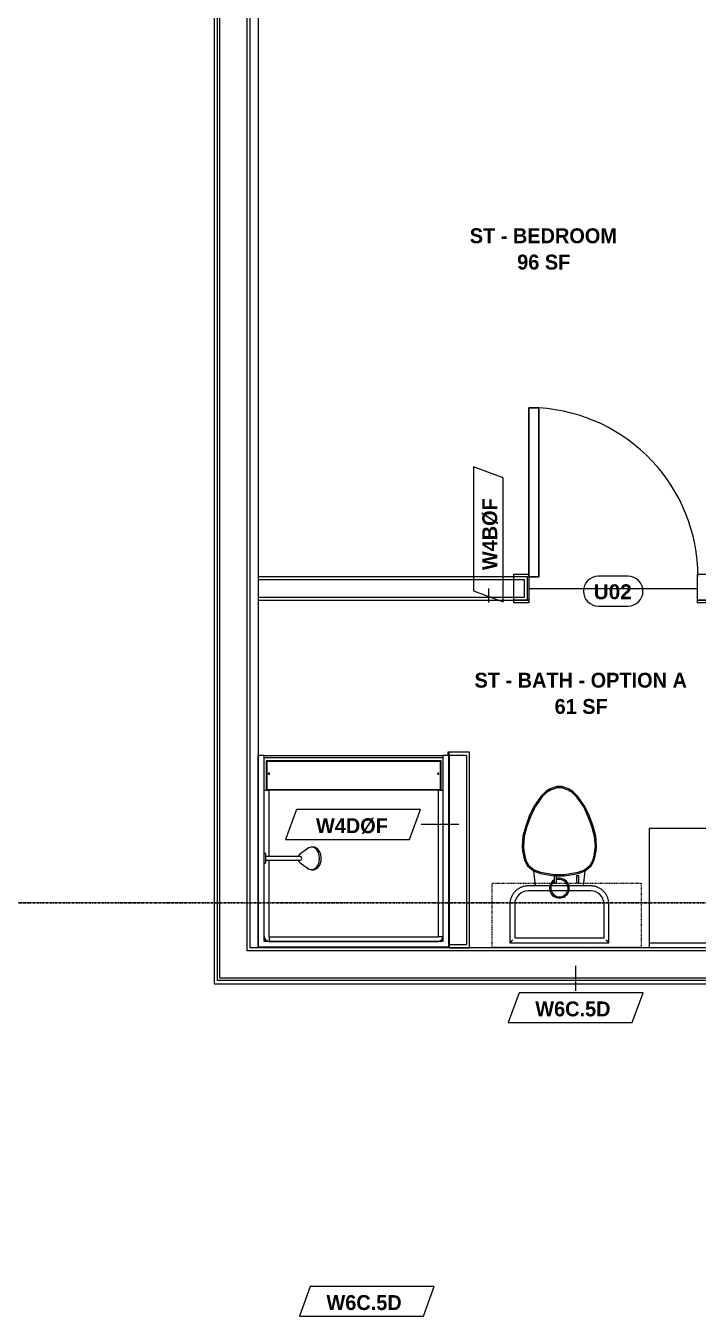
# Model space of a CAD drawing. Header units: inches. Extents: x -4058 to -1781, y 9814 to 12264.
# Drawn here: x -3448.3 to -3312.8, y 10383.9 to 10643.9 of the extents above; entities that cross this region are included whole.
import ezdxf

# ---------------------------------------------------------------- set-up
doc = ezdxf.new("R2010")
doc.units = ezdxf.units.IN
doc.header["$MEASUREMENT"] = 0
doc.linetypes.add('Dash', pattern=[0.25, 0.125, -0.125])
doc.linetypes.add('Grid Line 1_2_', pattern=[0.875, 0.5, -0.125, 0.125, -0.125])
for name, color, linetype, lineweight in [('0-1', 7, 'Continuous', 5), ('A-AREA-IDEN', 2, 'Continuous', 9), ('A-DOOR-3', 31, 'Continuous', 9), ('A-DOOR-4', 31, 'Continuous', 30), ('A-DOOR-IDEN', 31, 'Continuous', 9), ('A-FLOR-2', 192, 'Continuous', 9), ('A-WALL', 113, 'Continuous', 18), ('A-WALL-2', 250, 'Continuous', 18), ('A-WALL-3', 113, 'Continuous', 9), ('A-WALL-IDEN', 211, 'Continuous', 9), ('I-WALL-1', 7, 'Continuous', 9), ('P-SANR-FIXT', 6, 'Continuous', 9), ('Q-CASE', 31, 'Continuous', 9), ('Q-CASE-2', 31, 'Dash', 9), ('S-GRID-1', 1, 'Grid Line 1_2_', 30)]:
    doc.layers.add(name, color=color, linetype=linetype, lineweight=lineweight)
doc.styles.add('Arial_B', font='arialbd.ttf', dxfattribs={"height": 3})
doc.styles.add('Century Gothic_B', font='GOTHICB.TTF', dxfattribs={"height": 3})

# ---------------------------------------------------------------- blocks, each defined once
blk = doc.blocks.new('CTR - 1st Phase - Common Walls_rvt-1-UNITS PLANS - 3RD FLOOR')
at = {"layer": 'A-WALL-2'}
for p, q in [((-3409.67, 10451.54), (-3409.67, 10843.41)), ((-3409.17, 10452.04), (-3409.17, 10843.41)), ((-3403.67, 10457.54), (-3403.67, 10843.41)), ((-3403.05, 10457.54), (-3403.67, 10457.54)), ((-3274.3, 10457.54), (-3403.05, 10457.54)), ((-3409.17, 10451.54), (-3409.67, 10451.54)), ((-3403.67, 10452.04), (-3409.17, 10452.04)), ((-3403.05, 10451.54), (-3409.17, 10451.54)), ((-3403.05, 10452.04), (-3403.67, 10452.04)), ((-3274.3, 10452.04), (-3403.05, 10452.04)), ((-3274.3, 10451.54), (-3403.05, 10451.54))]:
    blk.add_line(p, q, dxfattribs=at)
at = {"layer": 'I-WALL-1'}
for p, q in [((-3410.3, 10843.41), (-3410.3, 10450.91)), ((-3403.05, 10458.16), (-3403.05, 10843.41)), ((-3401.49, 10458.16), (-3403.05, 10458.16)), ((-3322.67, 10458.16), (-3362.99, 10458.16)), ((-3410.3, 10450.91), (-3409.67, 10450.91)), ((-3409.67, 10450.91), (-3403.05, 10450.91)), ((-3403.05, 10450.91), (-3274.3, 10450.91))]:
    blk.add_line(p, q, dxfattribs=at)
blk = doc.blocks.new('CTR - 1st Phase - Structure_rvt-1-UNITS PLANS - 3RD FLOOR')
at = {"layer": 'S-GRID-1'}
blk.add_line((-1781.27, 10467.19), (-4041.78, 10467.19), dxfattribs=at)
blk = doc.blocks.new('SWING - SINGLE - FLUSH - SWING - FLUSH - 2-10 x 6-8 - PRIVACY-4346070-UNITS PLANS - 3RD FLOOR')
at = {"layer": 'A-DOOR-3'}
for p, q in [((-20, 2.37), (-20, 2.87)), ((-20, 2.87), (-17, 2.87)), ((-17, 2.87), (-17, 2.37)), ((17, 2.37), (17, 2.87)), ((17, 2.87), (20, 2.87)), ((20, 2.87), (20, 2.37)), ((-20, 2.37), (-17, 2.37)), ((-20, -2.88), (-20, 2.37)), ((-17, 2.37), (-20, 2.37)), ((-17, 2.37), (-17, -2.88)), ((17, 2.37), (20, 2.37)), ((17, -2.88), (17, 2.37)), ((20, 2.37), (17, 2.37)), ((20, 2.37), (20, -2.88)), ((-17, -2.88), (-20, -2.88)), ((20, -2.88), (17, -2.88))]:
    blk.add_line(p, q, dxfattribs=at)
blk.add_arc((17, -2.38), 34.07, 180, 266.6343, dxfattribs=at)
at = {"layer": 'A-DOOR-4'}
for p, q in [((15, -2.38), (15, -36.38)), ((17, -2.38), (15, -2.38)), ((17, -2.38), (17, -36.38)), ((17, -36.38), (15, -36.38))]:
    blk.add_line(p, q, dxfattribs=at)
blk = doc.blocks.new('Toilet-Domestic-3D - Toilet-Domestic-3D-1352612-UNITS PLANS - 3RD FLOOR')
at = {"layer": 'P-SANR-FIXT'}
for p, q in [((-9.98, 19.48), (-9.98, 11.75)), ((9.98, 19.48), (-9.98, 19.48)), ((-9.86, 19.36), (-9.98, 19.48)), ((9, 18.5), (-9, 18.5)), ((-9, 18.5), (-9, 11.75)), ((-9, 18.5), (-9, 11.75)), ((9, 18.5), (-9, 18.5)), ((9, 11.75), (9, 18.5)), ((9, 11.75), (9, 18.5)), ((9.98, 19.48), (9.86, 19.36)), ((9.98, 11.75), (9.98, 19.48)), ((-6.25, 9), (6.25, 9)), ((-6.25, 9), (6.25, 9)), ((-6.25, 8.02), (6.25, 8.02)), ((-4.86, 8.02), (-5.21, 5)), ((5.21, 5), (4.86, 8.02)), ((-3.84, 5.5), (-5.21, 5)), ((-3.77, 5.26), (-5.08, 4.78)), ((-1, 6), (-3.84, 5.5)), ((-3.84, 5.5), (-3.77, 5.26)), ((-0.98, 5.75), (-3.77, 5.26)), ((-1, 6), (-0.98, 5.75)), ((0.56, 6), (-1, 6)), ((0.98, 5.75), (-0.98, 5.75)), ((1, 5.98), (0.98, 5.75)), ((3.77, 5.26), (0.98, 5.75)), ((3.84, 5.5), (1.05, 5.99)), ((3.84, 5.5), (3.77, 5.26)), ((5.08, 4.78), (3.77, 5.26)), ((5.21, 5), (3.84, 5.5)), ((-6.97, 3), (-7.24, 2)), ((-6.73, 2.9), (-6.99, 1.95)), ((-6.4, 4), (-6.97, 3)), ((-6.97, 3), (-6.73, 2.9)), ((-6.21, 3.84), (-6.73, 2.9)), ((-5.21, 5), (-6.4, 4)), ((-6.21, 3.84), (-6.4, 4)), ((-5.08, 4.78), (-6.21, 3.84)), ((-5.21, 5), (-5.08, 4.78)), ((5.21, 5), (5.08, 4.78)), ((6.21, 3.84), (5.08, 4.78)), ((6.4, 4), (5.21, 5)), ((6.4, 4), (6.21, 3.84)), ((6.73, 2.9), (6.21, 3.84)), ((6.97, 3), (6.4, 4)), ((6.97, 3), (6.73, 2.9)), ((6.99, 1.95), (6.73, 2.9)), ((7.24, 2), (6.97, 3)), ((-7.41, 1), (-7.5, 0)), ((-7.24, 2), (-7.41, 1)), ((-7.41, 1), (-7.16, 0.96)), ((-7.16, 0.96), (-7.25, 0)), ((-7.24, 2), (-6.99, 1.95)), ((-6.99, 1.95), (-7.16, 0.96)), ((7.24, 2), (6.99, 1.95)), ((7.16, 0.96), (6.99, 1.95)), ((7.41, 1), (7.16, 0.96)), ((7.25, 0), (7.16, 0.96)), ((7.41, 1), (7.24, 2)), ((7.5, 0), (7.25, 0)), ((7.5, 0), (7.41, 1)), ((-7.5, 0), (-7.25, 0)), ((-7.5, 0), (-7.33, -1.99)), ((-7.33, -1.99), (-7.08, -1.95)), ((-7.33, -1.99), (-6.79, -4)), ((-7.25, 0), (-7.08, -1.95)), ((-7.08, -1.95), (-6.55, -3.92)), ((6.55, -3.92), (7.08, -1.95)), ((6.79, -4), (7.33, -1.99)), ((7.08, -1.95), (7.25, 0)), ((7.33, -1.99), (7.08, -1.95)), ((7.33, -1.99), (7.5, 0)), ((-6.79, -4), (-6.55, -3.92)), ((-6.79, -4), (-6.06, -6)), ((-6.55, -3.92), (-5.83, -5.9)), ((5.83, -5.9), (6.55, -3.92)), ((6.06, -6), (6.79, -4)), ((6.79, -4), (6.55, -3.92)), ((-6.06, -6), (-5.83, -5.9)), ((-6.06, -6), (-5.13, -8)), ((-5.83, -5.9), (-4.91, -7.88)), ((4.91, -7.88), (5.83, -5.9)), ((5.13, -8), (6.06, -6)), ((6.06, -6), (5.83, -5.9)), ((-5.13, -8), (-4.91, -7.88)), ((-5.13, -8), (-3.74, -10)), ((-4.91, -7.88), (-3.55, -9.84)), ((-3.74, -10), (-3.55, -9.84)), ((-3.74, -10), (-2.74, -11)), ((-3.55, -9.84), (-2.59, -10.8)), ((2.59, -10.8), (3.55, -9.84)), ((2.74, -11), (3.74, -10)), ((3.55, -9.84), (4.91, -7.88)), ((3.74, -10), (3.55, -9.84)), ((3.74, -10), (5.13, -8)), ((5.13, -8), (4.91, -7.88)), ((-2.74, -11), (-2.59, -10.8)), ((-2.74, -11), (-1.87, -11.5)), ((-2.59, -10.8), (-1.77, -11.27)), ((-1.87, -11.5), (-1.77, -11.27)), ((-1.87, -11.5), (-0.5, -12)), ((-1.77, -11.27), (-0.46, -11.75)), ((-0.5, -12), (-0.46, -11.75)), ((-0.5, -12), (0.5, -12)), ((-0.46, -11.75), (0.46, -11.75)), ((0.46, -11.75), (1.77, -11.27)), ((0.5, -12), (0.46, -11.75)), ((0.5, -12), (1.87, -11.5)), ((1.77, -11.27), (2.59, -10.8)), ((1.87, -11.5), (1.77, -11.27)), ((1.87, -11.5), (2.74, -11)), ((2.74, -11), (2.59, -10.8))]:
    blk.add_line(p, q, dxfattribs=at)
at = {"layer": 'P-SANR-FIXT', "flags": 128}
for points in [[(-9.98, 11.75), (-9.97, 11.6), (-9.97, 11.45), (-9.95, 11.3), (-9.93, 11.16), (-9.9, 11.01), (-9.87, 10.86), (-9.83, 10.72), (-9.79, 10.58), (-9.74, 10.44), (-9.68, 10.3), (-9.62, 10.16), (-9.56, 10.03), (-9.48, 9.9), (-9.41, 9.77), (-9.33, 9.65), (-9.24, 9.52), (-9.15, 9.41), (-9.05, 9.29), (-8.95, 9.18), (-8.85, 9.08), (-8.74, 8.97), (-8.62, 8.88), (-8.51, 8.78), (-8.39, 8.7), (-8.26, 8.61), (-8.14, 8.54), (-8.01, 8.46), (-7.87, 8.4), (-7.74, 8.33), (-7.6, 8.28), (-7.46, 8.22), (-7.32, 8.18), (-7.17, 8.14), (-7.03, 8.11), (-6.88, 8.08), (-6.74, 8.05), (-6.59, 8.04), (-6.44, 8.03), (-6.29, 8.02), (-6.25, 8.02)], [(6.25, 8.02), (6.4, 8.03), (6.55, 8.03), (6.7, 8.05), (6.84, 8.07), (6.99, 8.1), (7.14, 8.13), (7.28, 8.17), (7.42, 8.21), (7.56, 8.26), (7.7, 8.32), (7.84, 8.38), (7.97, 8.44), (8.1, 8.52), (8.23, 8.59), (8.35, 8.67), (8.48, 8.76), (8.59, 8.85), (8.71, 8.95), (8.82, 9.05), (8.92, 9.15), (9.03, 9.26), (9.12, 9.38), (9.22, 9.49), (9.3, 9.61), (9.39, 9.74), (9.46, 9.86), (9.54, 9.99), (9.6, 10.13), (9.67, 10.26), (9.72, 10.4), (9.78, 10.54), (9.82, 10.68), (9.86, 10.83), (9.89, 10.97), (9.92, 11.12), (9.95, 11.26), (9.96, 11.41), (9.97, 11.56), (9.98, 11.71), (9.98, 11.75)]]:
    blk.add_lwpolyline(points, dxfattribs=at)
at = {"layer": 'P-SANR-FIXT'}
for centre, radius, start, end in [((-6.25, 11.75), 2.75, 180, 270), ((-6.25, 11.75), 2.75, 180, 270), ((0, 8.48), 2, 360, 286.863), ((6.25, 11.75), 2.75, 270, 360), ((6.25, 11.75), 2.75, 270, 360), ((0, 8.48), 1.75, 360, 289.017), ((0, 8.48), 2, 302.0714, 360), ((0, 8.48), 1.75, 308.7554, 360)]:
    blk.add_arc(centre, radius, start, end, dxfattribs=at)
for points in [[(-9.98, 19.48), (-9.98, 19.48), (-9.98, 19.48), (-9.98, 19.48)], [(9.98, 19.48), (9.98, 19.48), (9.98, 19.48), (9.98, 19.48)]]:
    blk.add_open_spline(points, degree=3, dxfattribs=at)
for points, knots in [([(-9.37, 18.87), (-9.41, 18.91), (-9.47, 18.97), (-9.55, 19.05), (-9.6, 19.1), (-9.66, 19.16), (-9.71, 19.21), (-9.75, 19.25), (-9.78, 19.28), (-9.8, 19.3), (-9.82, 19.32), (-9.85, 19.35), (-9.86, 19.36), (-9.86, 19.36)], [0, 0, 0, 0, 0.166667, 0.25, 0.333333, 0.416667, 0.5, 0.583333, 0.666667, 0.708333, 0.75, 0.833333, 1, 1, 1, 1]), ([(9.86, 19.36), (9.86, 19.36), (9.85, 19.35), (9.82, 19.32), (9.8, 19.3), (9.78, 19.28), (9.75, 19.25), (9.71, 19.21), (9.66, 19.16), (9.6, 19.1), (9.55, 19.05), (9.47, 18.97), (9.41, 18.91), (9.37, 18.87)], [-1, -1, -1, -1, -0.833333, -0.75, -0.708333, -0.666667, -0.583333, -0.5, -0.416667, -0.333333, -0.25, -0.166667, 0, 0, 0, 0])]:
    blk.add_open_spline(points, degree=3, knots=knots, dxfattribs=at)
blk = doc.blocks.new('Bath Vanity - Bath Vanity 48_-3150017-UNITS PLANS - 3RD FLOOR')
at = {"layer": 'Q-CASE'}
for p, q in [((24.74, 24), (-23.26, 24)), ((-23.26, 24), (-23.26, 1)), ((24.74, 1), (24.74, 24))]:
    blk.add_line(p, q, dxfattribs=at)
blk = doc.blocks.new('BATHROOM MIRROR - BATHROOM MIRROR 48_-3123886-UNITS PLANS - 3RD FLOOR')
at = {"layer": 'Q-CASE'}
for p, q in [((-23.26, -23), (24.74, -23)), ((-23.26, -23), (-23.26, -24)), ((24.74, -24), (24.74, -23)), ((24.74, -24), (-23.26, -24))]:
    blk.add_line(p, q, dxfattribs=at)
blk = doc.blocks.new('300 Series Wall Hung Cabinet_326 - 30_-2909953-UNITS PLANS - 3RD FLOOR')
at = {"layer": 'Q-CASE'}
for p, q in [((-2.01, 14.69), (-2.5, 14.69)), ((-2.5, 14.69), (-2.5, 13.19)), ((-2.01, 13.19), (-2.5, 13.19)), ((-2.01, 13.19), (-2.01, 14.69)), ((2.49, 14.69), (2, 14.69)), ((2, 14.69), (2, 13.19)), ((2.49, 13.19), (2, 13.19)), ((2.49, 13.19), (2.49, 14.69))]:
    blk.add_line(p, q, dxfattribs=at)
at = {"layer": 'Q-CASE-2'}
for p, q in [((-15, 0.19), (-15, 13.19)), ((-15, 13.19), (15, 13.19)), ((15, 13.19), (15, 0.19)), ((15, 0.19), (-15, 0.19))]:
    blk.add_line(p, q, dxfattribs=at)
blk = doc.blocks.new('The Shower - The Shower-4050272-UNITS PLANS - 3RD FLOOR')
at = {"layer": 'P-SANR-FIXT'}
for p, q in [((0, -0.5), (38.5, -0.5)), ((0, -39.25), (0, -0.5)), ((0.12, -39.25), (0.12, -0.63)), ((0.12, -0.63), (38.38, -0.63)), ((1.25, -39.25), (1.25, -1.75)), ((1.25, -1.75), (37.25, -1.75)), ((1.3, -2.43), (1.28, -2.51)), ((1.38, -2.26), (1.37, -2.28)), ((1.42, -2.2), (1.4, -2.23)), ((1.58, -2.01), (1.51, -2.08)), ((1.73, -1.9), (1.7, -1.92)), ((2.01, -1.78), (1.93, -1.8)), ((36.25, -1.77), (2.25, -1.77)), ((36.25, -1.77), (36.25, -1.75)), ((36.57, -1.8), (36.49, -1.78)), ((36.8, -1.92), (36.77, -1.9)), ((36.99, -2.08), (36.92, -2.01)), ((37.1, -2.23), (37.08, -2.2)), ((37.13, -2.28), (37.12, -2.26)), ((37.22, -2.51), (37.2, -2.43)), ((37.25, -1.75), (37.25, -17.52)), ((38.38, -0.63), (38.38, -39.25)), ((38.5, -0.5), (38.5, -39.25)), ((2.2, -32.27), (2.2, -2.75)), ((36.25, -2.7), (2.25, -2.7)), ((36.3, -18.11), (36.3, -2.75)), ((36.3, -32.27), (36.3, -18.89)), ((37.25, -19.48), (37.25, -39.25)), ((1.62, -32.27), (1.62, -38.13)), ((36.75, -32.38), (1.75, -32.38)), ((1.75, -32.38), (1.75, -38)), ((2.2, -32.27), (36.3, -32.27)), ((36.75, -38), (36.75, -32.38)), ((36.88, -38.13), (36.88, -32.27)), ((1.25, -38.75), (37.25, -38.75)), ((1.25, -39.25), (1.25, -38.75)), ((1.62, -38.13), (36.88, -38.13)), ((1.75, -38), (36.75, -38)), ((37.25, -38.75), (37.25, -39.25)), ((0.12, -39.25), (0, -39.25)), ((0.12, -39.25), (1.25, -39.25)), ((37.25, -39.25), (1.25, -39.25)), ((37.25, -39.25), (38.38, -39.25)), ((38.5, -39.25), (38.38, -39.25))]:
    blk.add_line(p, q, dxfattribs=at)
for centre, radius, start, end in [((2.25, -2.75), 1, 90, 180), ((36.25, -2.75), 1, 0, 90), ((2.2, -35.56), 0.125, 0, 180), ((2.2, -35.56), 0.125, 180, 0), ((36.3, -35.56), 0.125, 0, 180), ((36.3, -35.56), 0.125, 180, 0)]:
    blk.add_arc(centre, radius, start, end, dxfattribs=at)
for centre, major_axis, start_param, end_param in [((2.2, -32.28), (0.95, 0), 1.570796, 3.141593), ((36.3, -32.28), (-0.95, 0), 3.141593, 4.712389)]:
    blk.add_ellipse(centre, major_axis=major_axis, ratio=0.019505, start_param=start_param, end_param=end_param, dxfattribs=at)
for points, knots in [([(2.25, -1.77), (2.19, -1.77), (2.06, -1.78), (1.8, -1.86), (1.53, -2.04), (1.34, -2.32), (1.26, -2.57), (1.25, -2.7), (1.25, -2.77)], [-0.001856, -0.001856, -0.001856, -0.001856, 0.123376, 0.248608, 0.499072, 0.749536, 0.874768, 1, 1, 1, 1]), ([(1.38, -2.25), (1.41, -2.21), (1.47, -2.12), (1.55, -2.04), (1.59, -2)], [-0.666048, -0.666048, -0.666048, -0.666048, -0.5714286, -0.4597287, -0.4597287, -0.4597287, -0.4597287]), ([(1.75, -1.88), (1.77, -1.87), (1.86, -1.82), (2.03, -1.77), (2.17, -1.75), (2.25, -1.75)], [-0.332096, -0.332096, -0.332096, -0.332096, -0.2857143, -0.1428571, 0, 0, 0, 0]), ([(36.25, -1.75), (36.31, -1.75), (36.42, -1.76), (36.59, -1.8), (36.7, -1.85), (36.75, -1.88)], [-1, -1, -1, -1, -0.8928571, -0.7857143, -0.6665409, -0.6665409, -0.6665409, -0.6665409]), ([(37.25, -2.77), (37.25, -2.7), (37.24, -2.57), (37.16, -2.32), (36.98, -2.04), (36.7, -1.86), (36.45, -1.78), (36.32, -1.77), (36.25, -1.77)], [-0.001856, -0.001856, -0.001856, -0.001856, 0.123376, 0.248608, 0.499072, 0.749536, 0.874768, 1, 1, 1, 1]), ([(36.75, -1.88), (36.79, -1.91), (36.89, -1.97), (36.97, -2.05), (37.01, -2.11)], [-0.666048, -0.666048, -0.666048, -0.666048, -0.5714286, -0.4462442, -0.4462442, -0.4462442, -0.4462442]), ([(37.12, -2.25), (37.13, -2.27), (37.16, -2.33), (37.18, -2.38), (37.19, -2.42)], [-0.332096, -0.332096, -0.332096, -0.332096, -0.2857143, -0.2167295, -0.2167295, -0.2167295, -0.2167295]), ([(2.25, -2.7), (2.24, -2.7), (2.24, -2.7), (2.23, -2.7), (2.22, -2.71), (2.22, -2.71), (2.21, -2.72), (2.21, -2.73), (2.2, -2.74), (2.2, -2.74), (2.2, -2.75), (2.2, -2.75)], [-1, -1, -1, -1, -0.833333, -0.75, -0.666667, -0.583333, -0.416667, -0.333333, -0.208333, -0.083333, 0, 0, 0, 0]), ([(36.3, -2.75), (36.3, -2.74), (36.3, -2.74), (36.3, -2.73), (36.29, -2.72), (36.29, -2.72), (36.28, -2.71), (36.27, -2.71), (36.26, -2.7), (36.26, -2.7), (36.25, -2.7), (36.25, -2.7)], [-1, -1, -1, -1, -0.833333, -0.75, -0.666667, -0.583333, -0.416667, -0.333333, -0.208333, -0.083333, 0, 0, 0, 0])]:
    blk.add_open_spline(points, degree=3, knots=knots, dxfattribs=at)
for points in [[(1.35, -2.32), (1.36, -2.3), (1.37, -2.27), (1.38, -2.25)], [(1.63, -1.97), (1.67, -1.94), (1.71, -1.91), (1.75, -1.88)], [(36.25, -2.7), (36.25, -2.62), (36.25, -2.45), (36.25, -2.22), (36.25, -2.03), (36.25, -1.88), (36.25, -1.82), (36.25, -1.8)], [(37.05, -2.15), (37.07, -2.18), (37.09, -2.21), (37.12, -2.25)], [(1.25, -2.75), (1.25, -2.74), (1.25, -2.72), (1.25, -2.71)], [(2.2, -2.75), (2.12, -2.75), (1.95, -2.75), (1.72, -2.75), (1.52, -2.76), (1.37, -2.76), (1.27, -2.76), (1.25, -2.77), (1.25, -2.77)], [(37.25, -2.67), (37.25, -2.7), (37.25, -2.72), (37.25, -2.75)]]:
    blk.add_open_spline(points, degree=3, dxfattribs=at)
blk = doc.blocks.new('Shower Head - Shower Head-3260035-UNITS PLANS - 3RD FLOOR')
at = {"layer": 'P-SANR-FIXT'}
for p, q in [((-2.28, 9.81), (-2.28, 9.54)), ((-2.02, 8.78), (-0.84, 7.19)), ((0.84, 7.19), (2.02, 8.78)), ((2.28, 9.54), (2.28, 9.81)), ((-0.39, 7.27), (-0.39, 6.01)), ((0.39, 6.01), (0.39, 7.27)), ((-0.98, 0.26), (-0.98, 0)), ((-0.98, 0.26), (0.98, 0.26)), ((-0.39, 1), (-0.39, 0.26)), ((0.39, 0.26), (0.39, 1)), ((0.98, 0), (0.98, 0.26)), ((0.98, 0), (-0.98, 0))]:
    blk.add_line(p, q, dxfattribs=at)
at = {"layer": 'P-SANR-FIXT', "flags": 128}
for points in [[(0, 11.49), (-0.09, 11.49), (-0.18, 11.48), (-0.27, 11.48), (-0.35, 11.47), (-0.44, 11.46), (-0.53, 11.44), (-0.62, 11.43), (-0.7, 11.41), (-0.79, 11.39), (-0.87, 11.36), (-0.95, 11.34), (-1.03, 11.31), (-1.11, 11.28), (-1.19, 11.25), (-1.26, 11.21), (-1.34, 11.17), (-1.41, 11.13), (-1.48, 11.09), (-1.55, 11.05), (-1.61, 11), (-1.68, 10.95), (-1.74, 10.9), (-1.8, 10.85), (-1.85, 10.8), (-1.9, 10.74), (-1.95, 10.69), (-2, 10.63), (-2.04, 10.57), (-2.08, 10.51), (-2.12, 10.44), (-2.15, 10.38), (-2.18, 10.31), (-2.21, 10.25), (-2.23, 10.18), (-2.25, 10.11), (-2.26, 10.04), (-2.27, 9.97), (-2.28, 9.9), (-2.28, 9.83), (-2.28, 9.81)], [(2.28, 9.81), (2.28, 9.88), (2.28, 9.95), (2.27, 10.02), (2.25, 10.09), (2.24, 10.16), (2.21, 10.23), (2.19, 10.3), (2.16, 10.36), (2.13, 10.43), (2.09, 10.49), (2.05, 10.55), (2.01, 10.61), (1.97, 10.67), (1.92, 10.73), (1.86, 10.79), (1.81, 10.84), (1.75, 10.89), (1.69, 10.94), (1.63, 10.99), (1.57, 11.04), (1.5, 11.08), (1.43, 11.12), (1.36, 11.16), (1.28, 11.2), (1.21, 11.24), (1.13, 11.27), (1.05, 11.3), (0.97, 11.33), (0.89, 11.36), (0.81, 11.38), (0.72, 11.4), (0.64, 11.42), (0.55, 11.44), (0.47, 11.45), (0.38, 11.46), (0.29, 11.47), (0.2, 11.48), (0.11, 11.49), (0.02, 11.49), (0, 11.49)], [(-0.84, 7.19), (-0.81, 7.16), (-0.79, 7.13), (-0.76, 7.1), (-0.73, 7.08), (-0.7, 7.05), (-0.68, 7.03), (-0.65, 7.01), (-0.62, 6.98), (-0.59, 6.97), (-0.56, 6.95), (-0.53, 6.93), (-0.49, 6.91), (-0.46, 6.9), (-0.43, 6.89), (-0.4, 6.87)], [(-0.39, 6.01), (-0.39, 5.81), (-0.39, 5.6), (-0.39, 5.38), (-0.39, 5.15), (-0.39, 4.92), (-0.39, 4.68), (-0.39, 4.43), (-0.39, 4.18), (-0.39, 3.93), (-0.39, 3.67), (-0.39, 3.4), (-0.39, 3.13), (-0.39, 2.86), (-0.39, 2.59), (-0.39, 2.31), (-0.39, 2.03), (-0.39, 1.75), (-0.39, 1.46), (-0.39, 1.18), (-0.39, 1)], [(0.39, 6.87), (0.43, 6.88), (0.46, 6.9), (0.49, 6.91), (0.52, 6.93), (0.55, 6.94), (0.58, 6.96), (0.61, 6.98), (0.64, 7), (0.67, 7.03), (0.7, 7.05), (0.73, 7.07), (0.76, 7.1), (0.78, 7.13), (0.81, 7.16), (0.83, 7.19), (0.84, 7.19)], [(0.39, 1), (0.39, 1.29), (0.39, 1.57), (0.39, 1.85), (0.39, 2.13), (0.39, 2.41), (0.39, 2.69), (0.39, 2.96), (0.39, 3.23), (0.39, 3.5), (0.39, 3.76), (0.39, 4.02), (0.39, 4.27), (0.39, 4.52), (0.39, 4.77), (0.39, 5), (0.39, 5.23), (0.39, 5.46), (0.39, 5.67), (0.39, 5.88), (0.39, 6.01)]]:
    blk.add_lwpolyline(points, dxfattribs=at)
at = {"layer": 'P-SANR-FIXT'}
for centre, major_axis, start_param, end_param in [((0, 9.54), (-2.28, 0), 4.712389, 6.956384), ((0, 9.54), (2.28, 0), 5.609987, 7.853982), ((0, 7.27), (-0.394, 0), 4.712389, 6.283185), ((0, 7.27), (0.394, 0), 0, 1.570796)]:
    blk.add_ellipse(centre, major_axis=major_axis, ratio=0.707107, start_param=start_param, end_param=end_param, dxfattribs=at)
blk = doc.blocks.new('Wall Tag - Arch Wall-3956453-UNITS PLANS - 3RD FLOOR')
at = {"layer": 'A-WALL-IDEN'}
for p, q in [((-0.3561, 0.0937), (-0.4244, -0.0937)), ((0.4244, 0.0937), (-0.3561, 0.0937)), ((0.3561, -0.0937), (0.4244, 0.0937)), ((-0.4244, -0.0937), (0.3561, -0.0937))]:
    blk.add_line(p, q, dxfattribs=at)
blk = doc.blocks.new('Door Tag - Type Mark-2601225-UNITS PLANS - 3RD FLOOR')
at = {"layer": 'A-DOOR-IDEN'}
for p, q in [((0.09375, 0.09375), (-0.09375, 0.09375)), ((-0.09375, -0.09375), (0.09375, -0.09375))]:
    blk.add_line(p, q, dxfattribs=at)
for centre, start, end in [((-0.09375, 0), 90, 270), ((0.09375, 0), 270, 90)]:
    blk.add_arc(centre, 0.09375, start, end, dxfattribs=at)

msp = doc.modelspace()

# ---------------------------------------------------------------- linework, layer by layer
at = {"layer": 'A-FLOR-2'}
for p, q in [((-3401.49, 10647.16), (-3401.49, 10532.91)), ((-3346.92, 10530.53), (-3312.92, 10530.53)), ((-3401.49, 10528.16), (-3401.49, 10496.91))]:
    msp.add_line(p, q, dxfattribs=at)
at = {"layer": 'A-WALL'}
for p, q in [((-3347.8, 10532.28), (-3401.49, 10532.28)), ((-3347.8, 10528.78), (-3347.8, 10532.28)), ((-3401.49, 10528.78), (-3347.8, 10528.78)), ((-3362.99, 10496.91), (-3362.99, 10497.53)), ((-3359.49, 10496.91), (-3362.99, 10496.91)), ((-3359.49, 10496.91), (-3359.49, 10458.78)), ((-3362.99, 10458.78), (-3359.49, 10458.78))]:
    msp.add_line(p, q, dxfattribs=at)
at = {"layer": 'A-WALL-3'}
for p, q in [((-3347.17, 10532.91), (-3401.49, 10532.91)), ((-3401.49, 10532.91), (-3401.49, 10528.16)), ((-3347.17, 10528.16), (-3347.17, 10532.91)), ((-3401.49, 10528.16), (-3347.17, 10528.16)), ((-3358.86, 10497.53), (-3363.24, 10497.53)), ((-3363.24, 10497.53), (-3363.24, 10496.91)), ((-3358.86, 10458.16), (-3358.86, 10497.53)), ((-3362.99, 10458.16), (-3358.86, 10458.16))]:
    msp.add_line(p, q, dxfattribs=at)
at = {"layer": 'A-WALL-IDEN'}
for p, q in [((-3355.06, 10530.53), (-3355.06, 10527.72)), ((-3361.05, 10482.99), (-3368.61, 10482.99)), ((-3337.49, 10454.54), (-3337.49, 10449.5))]:
    msp.add_line(p, q, dxfattribs=at)

# ---------------------------------------------------------------- block references
at = {"layer": '0-1'}
for name in ['CTR - 1st Phase - Structure_rvt-1-UNITS PLANS - 3RD FLOOR', 'CTR - 1st Phase - Common Walls_rvt-1-UNITS PLANS - 3RD FLOOR']:
    msp.add_blockref(name, (0, 0), dxfattribs=at)
at = {"layer": 'A-DOOR-3', "rotation": 180}
msp.add_blockref('SWING - SINGLE - FLUSH - SWING - FLUSH - 2-10 x 6-8 - PRIVACY-4346070-UNITS PLANS - 3RD FLOOR', (-3329.92, 10530.53), dxfattribs=at)
at = {"layer": 'A-DOOR-IDEN', "xscale": 31.99999999999999, "yscale": 31.99999999999999, "zscale": 31.99999999999999}
msp.add_blockref('Door Tag - Type Mark-2601225-UNITS PLANS - 3RD FLOOR', (-3329.92, 10530), dxfattribs=at)
at = {"layer": 'A-WALL-IDEN', "xscale": 31.99999999999999, "yscale": 31.99999999999999, "zscale": 31.99999999999999, "rotation": 89.99999999999955}
msp.add_blockref('Wall Tag - Arch Wall-3956453-UNITS PLANS - 3RD FLOOR', (-3355.06, 10541.45), dxfattribs=at)
at = {"layer": 'A-WALL-IDEN', "xscale": 31.99999999999999, "yscale": 31.99999999999999, "zscale": 31.99999999999999}
for p in [(-3382.34, 10482.99), (-3337.49, 10446.09), (-3379.57, 10386.91)]:
    msp.add_blockref('Wall Tag - Arch Wall-3956453-UNITS PLANS - 3RD FLOOR', p, dxfattribs=at)
at = {"layer": 'P-SANR-FIXT'}
for name, p, rotation in [('The Shower - The Shower-4050272-UNITS PLANS - 3RD FLOOR', (-3362.99, 10457.66), 180), ('Toilet-Domestic-3D - Toilet-Domestic-3D-1352612-UNITS PLANS - 3RD FLOOR', (-3340.77, 10478.64), 180), ('Shower Head - Shower Head-3260035-UNITS PLANS - 3RD FLOOR', (-3400.24, 10476.16), 269.9999999999192)]:
    msp.add_blockref(name, p, dxfattribs=dict(at, rotation=rotation))
at = {"layer": 'Q-CASE'}
for name, p in [('Bath Vanity - Bath Vanity 48_-3150017-UNITS PLANS - 3RD FLOOR', (-3299.41, 10458.16)), ('300 Series Wall Hung Cabinet_326 - 30_-2909953-UNITS PLANS - 3RD FLOOR', (-3339.32, 10457.98)), ('BATHROOM MIRROR - BATHROOM MIRROR 48_-3123886-UNITS PLANS - 3RD FLOOR', (-3299.41, 10482.16))]:
    msp.add_blockref(name, p, dxfattribs=at)

# ---------------------------------------------------------------- texts
at = {"layer": 'A-AREA-IDEN', "char_height": 3, "attachment_point": 1, "style": 'Century Gothic_B'}
for s, insert, width in [('ST - BEDROOM', (-3358.82, 10603.11), 35.552), ('96 SF', (-3349.27, 10597.81), 12.423), ('ST - BATH - OPTION A', (-3357.86, 10513.56), 51.51), ('61 SF', (-3341.73, 10508.27), 12.423)]:
    msp.add_mtext(s, dxfattribs=dict(at, insert=insert, width=width))
at = {"layer": 'A-DOOR-IDEN', "insert": (-3333.86, 10531.38), "char_height": 3, "width": 9.393, "attachment_point": 1, "style": 'Arial_B'}
msp.add_mtext('U02', dxfattribs=at)
at = {"layer": 'A-WALL-IDEN', "insert": (-3356.3, 10534.24), "char_height": 3, "width": 17.372, "attachment_point": 1, "rotation": 90, "style": 'Century Gothic_B'}
msp.add_mtext('W4BØF', dxfattribs=at)
at = {"layer": 'A-WALL-IDEN', "char_height": 3, "attachment_point": 1, "style": 'Century Gothic_B'}
for s, insert, width in [('W4DØF', (-3389.81, 10484.24), 17.978), ('W6C.5D', (-3345.62, 10447.33), 19.594), ('W6C.5D', (-3387.7, 10388.16), 19.594)]:
    msp.add_mtext(s, dxfattribs=dict(at, insert=insert, width=width))

doc.saveas('drawing.dxf')
